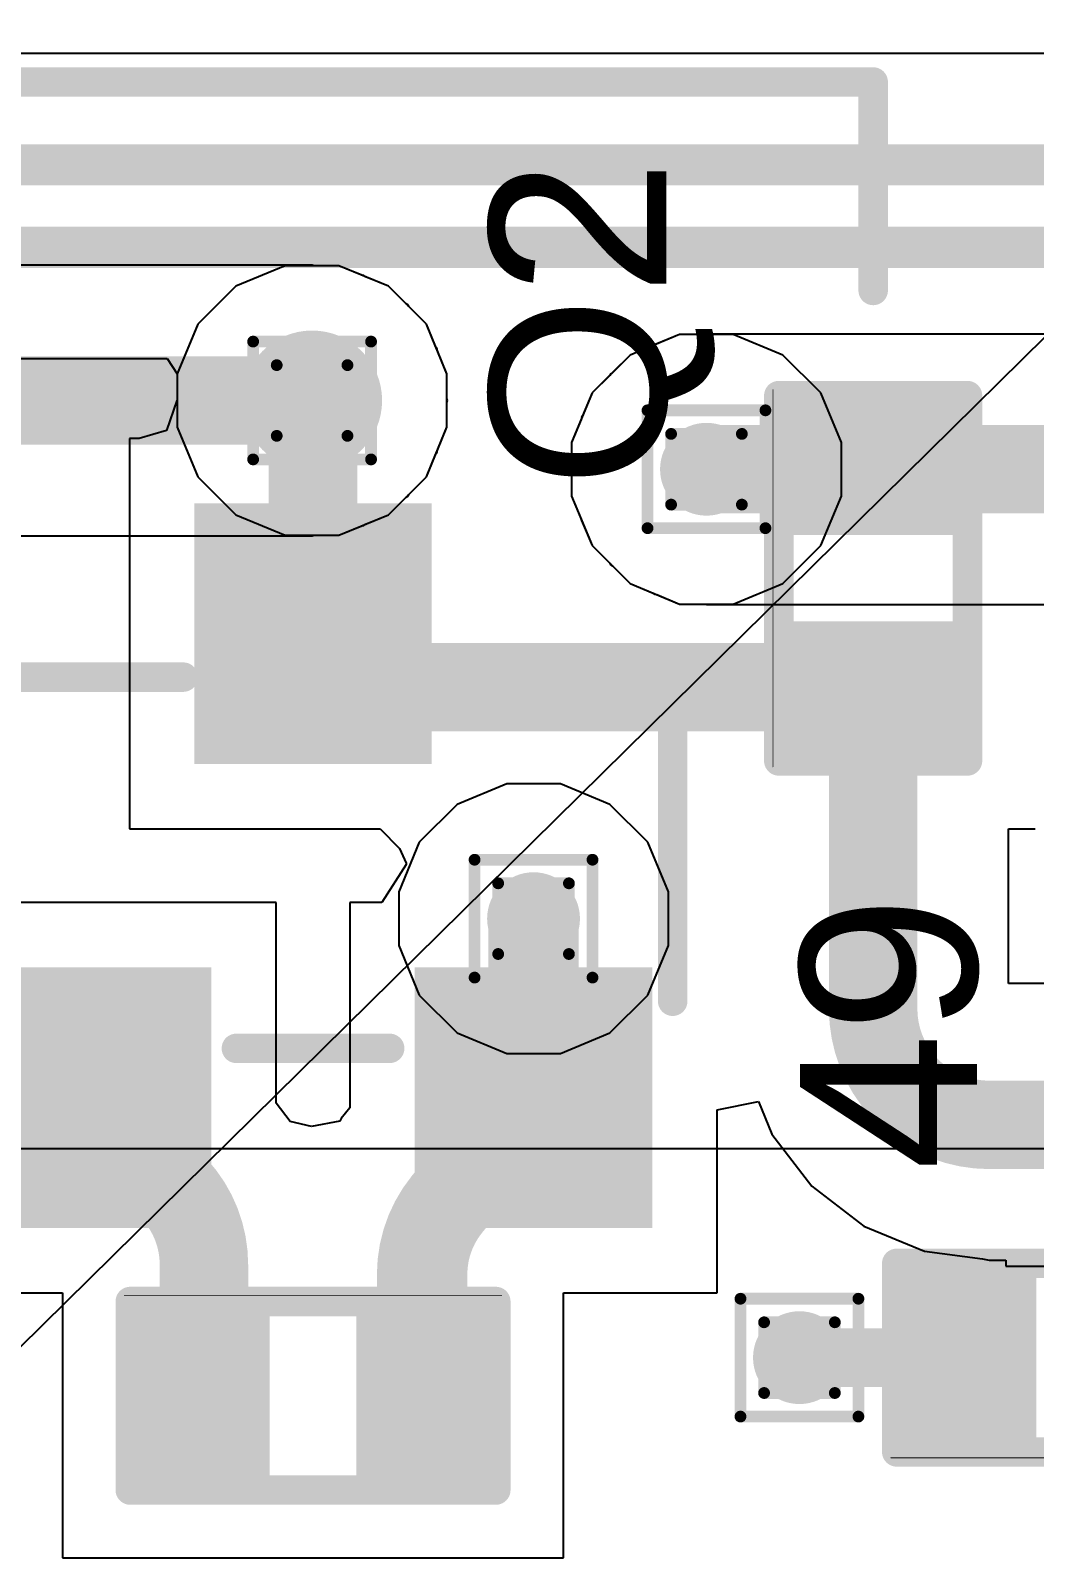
# Model space of a CAD drawing. Header units: inches. Extents: x -12 to 5357, y -8 to 5291.
# Drawn here: x 38.41 to 42.74, y 44.41 to 51 of the extents above; entities that cross this region are included whole.
import ezdxf

# ---------------------------------------------------------------- set-up
doc = ezdxf.new("R2010")
doc.units = ezdxf.units.IN
for name, color, linetype in [('Bottom Layer', 5, 'Continuous'), ('Bottom Solder', 6, 'Continuous'), ('Drill Drawing', 1, 'Continuous'), ('Ground', 16, 'Continuous'), ('Power', 76, 'Continuous'), ('Top Layer', 1, 'Continuous'), ('Top Overlay', 2, 'Continuous'), ('Top Paste', 8, 'Continuous'), ('Top Solder', 216, 'Continuous'), ('Via Holes', 16, 'Continuous')]:
    doc.layers.add(name, color=color, linetype=linetype)
doc.styles.add('Arial', font='', dxfattribs={"height": 0.2})
doc.styles.get('Arial').set_extended_font_data('Arial')

# ---------------------------------------------------------------- blocks, each defined once
blk = doc.blocks.new('14_VSON__4_3__20')
at = {"layer": 'Top Solder'}
blk.add_line((-0.8678, -2.2778), (-5350.8161, -5279.0699), dxfattribs=at)
blk = doc.blocks.new('R___0402_27')
at = {"layer": 'Top Layer'}
for points in [[(-0.6985, -0.3175), (-0.6985, 0.3175), (-0.2413, 0.3175), (-0.2413, -0.3175)], [(0.2413, -0.3175), (0.2413, 0.3175), (0.6985, 0.3175), (0.6985, -0.3175)]]:
    blk.add_hatch(color=1, dxfattribs=at).paths.add_polyline_path(points)
at = {"layer": 'Top Paste'}
for points in [[(-0.6985, -0.3175), (-0.6985, 0.3175), (-0.2413, 0.3175), (-0.2413, -0.3175)], [(0.2413, -0.3175), (0.2413, 0.3175), (0.6985, 0.3175), (0.6985, -0.3175)]]:
    blk.add_hatch(color=8, dxfattribs=at).paths.add_polyline_path(points)
at = {"layer": 'Top Solder'}
for points in [[(-0.7535, -0.3725), (-0.7535, 0.3725), (-0.1863, 0.3725), (-0.1863, -0.3725)], [(0.1863, -0.3725), (0.1863, 0.3725), (0.7535, 0.3725), (0.7535, -0.3725)]]:
    blk.add_hatch(color=216, dxfattribs=at).paths.add_polyline_path(points)
at = {"layer": 'Top Overlay'}
for points in [[(-0.7874, 0.4064, 0.127, 0.127, 0), (-0.7874, -0.4064, 0.127, 0.127, 0)], [(0.7874, 0.4064, 0.127, 0.127, 0), (-0.7874, 0.4064, 0.127, 0.127, 0)], [(0.7874, 0.4064, 0.127, 0.127, 0), (0.7874, -0.4064, 0.127, 0.127, 0)], [(0.7874, -0.4064, 0.127, 0.127, 0), (-0.7874, -0.4064, 0.127, 0.127, 0)], [(0.8128, -0.4318, 0.00323, 0.00323, 0), (-0.8128, -0.4318, 0.00323, 0.00323, 0)]]:
    blk.add_lwpolyline(points, format="xyseb", dxfattribs=at)
for points in [[(-0.8191, 0.4064, 0.0635, 0.0635, 1), (-0.7556, 0.4064, 0.0635, 0.0635, 1)], [(-0.8191, 0.4064, 0.0635, 0.0635, 1), (-0.7556, 0.4064, 0.0635, 0.0635, 1)], [(0.7556, 0.4064, 0.0635, 0.0635, 1), (0.8191, 0.4064, 0.0635, 0.0635, 1)], [(0.7556, 0.4064, 0.0635, 0.0635, 1), (0.8191, 0.4064, 0.0635, 0.0635, 1)], [(-0.8191, -0.4064, 0.0635, 0.0635, 1), (-0.7556, -0.4064, 0.0635, 0.0635, 1)], [(-0.8191, -0.4064, 0.0635, 0.0635, 1), (-0.7556, -0.4064, 0.0635, 0.0635, 1)], [(0.7556, -0.4064, 0.0635, 0.0635, 1), (0.8191, -0.4064, 0.0635, 0.0635, 1)], [(0.7556, -0.4064, 0.0635, 0.0635, 1), (0.8191, -0.4064, 0.0635, 0.0635, 1)], [(-0.8136, -0.4318, 0.00161, 0.00161, 1), (-0.812, -0.4318, 0.00161, 0.00161, 1)], [(0.812, -0.4318, 0.00161, 0.00161, 1), (0.8136, -0.4318, 0.00161, 0.00161, 1)]]:
    blk.add_lwpolyline(points, format="xyseb", close=True, dxfattribs=at)
blk = doc.blocks.new('R___0402_29')
at = {"layer": 'Top Layer'}
for points in [[(-0.6985, -0.3175), (-0.6985, 0.3175), (-0.2413, 0.3175), (-0.2413, -0.3175)], [(0.2413, -0.3175), (0.2413, 0.3175), (0.6985, 0.3175), (0.6985, -0.3175)]]:
    blk.add_hatch(color=1, dxfattribs=at).paths.add_polyline_path(points)
at = {"layer": 'Top Paste'}
for points in [[(-0.6985, -0.3175), (-0.6985, 0.3175), (-0.2413, 0.3175), (-0.2413, -0.3175)], [(0.2413, -0.3175), (0.2413, 0.3175), (0.6985, 0.3175), (0.6985, -0.3175)]]:
    blk.add_hatch(color=8, dxfattribs=at).paths.add_polyline_path(points)
at = {"layer": 'Top Solder'}
for points in [[(-0.7535, -0.3725), (-0.7535, 0.3725), (-0.1863, 0.3725), (-0.1863, -0.3725)], [(0.1863, -0.3725), (0.1863, 0.3725), (0.7535, 0.3725), (0.7535, -0.3725)]]:
    blk.add_hatch(color=216, dxfattribs=at).paths.add_polyline_path(points)
at = {"layer": 'Top Overlay'}
for points in [[(-0.7874, 0.4064, 0.127, 0.127, 0), (-0.7874, -0.4064, 0.127, 0.127, 0)], [(-0.7874, 0.4064, 0.127, 0.127, 0), (0.7874, 0.4064, 0.127, 0.127, 0)], [(0.7874, 0.4064, 0.127, 0.127, 0), (0.7874, -0.4064, 0.127, 0.127, 0)], [(-0.7874, -0.4064, 0.127, 0.127, 0), (0.7874, -0.4064, 0.127, 0.127, 0)], [(-0.8128, -0.4318, 0.00323, 0.00323, 0), (0.8128, -0.4318, 0.00323, 0.00323, 0)]]:
    blk.add_lwpolyline(points, format="xyseb", dxfattribs=at)
for points in [[(-0.8192, 0.4064, 0.0635, 0.0635, 1), (-0.7557, 0.4064, 0.0635, 0.0635, 1)], [(-0.8192, 0.4064, 0.0635, 0.0635, 1), (-0.7557, 0.4064, 0.0635, 0.0635, 1)], [(0.7556, 0.4064, 0.0635, 0.0635, 1), (0.8191, 0.4064, 0.0635, 0.0635, 1)], [(0.7556, 0.4064, 0.0635, 0.0635, 1), (0.8191, 0.4064, 0.0635, 0.0635, 1)], [(-0.8192, -0.4064, 0.0635, 0.0635, 1), (-0.7557, -0.4064, 0.0635, 0.0635, 1)], [(-0.8192, -0.4064, 0.0635, 0.0635, 1), (-0.7557, -0.4064, 0.0635, 0.0635, 1)], [(0.7557, -0.4064, 0.0635, 0.0635, 1), (0.8192, -0.4064, 0.0635, 0.0635, 1)], [(0.7557, -0.4064, 0.0635, 0.0635, 1), (0.8192, -0.4064, 0.0635, 0.0635, 1)], [(-0.8136, -0.4318, 0.00161, 0.00161, 1), (-0.812, -0.4318, 0.00161, 0.00161, 1)], [(0.812, -0.4318, 0.00161, 0.00161, 1), (0.8136, -0.4318, 0.00161, 0.00161, 1)]]:
    blk.add_lwpolyline(points, format="xyseb", close=True, dxfattribs=at)
blk = doc.blocks.new('R___0402_30')
at = {"layer": 'Top Layer'}
for points in [[(-0.6985, -0.3175), (-0.6985, 0.3175), (-0.2413, 0.3175), (-0.2413, -0.3175)], [(0.2413, -0.3175), (0.2413, 0.3175), (0.6985, 0.3175), (0.6985, -0.3175)]]:
    blk.add_hatch(color=1, dxfattribs=at).paths.add_polyline_path(points)
at = {"layer": 'Top Paste'}
for points in [[(-0.6985, -0.3175), (-0.6985, 0.3175), (-0.2413, 0.3175), (-0.2413, -0.3175)], [(0.2413, -0.3175), (0.2413, 0.3175), (0.6985, 0.3175), (0.6985, -0.3175)]]:
    blk.add_hatch(color=8, dxfattribs=at).paths.add_polyline_path(points)
at = {"layer": 'Top Solder'}
for points in [[(-0.7535, -0.3725), (-0.7535, 0.3725), (-0.1863, 0.3725), (-0.1863, -0.3725)], [(0.1863, -0.3725), (0.1863, 0.3725), (0.7535, 0.3725), (0.7535, -0.3725)]]:
    blk.add_hatch(color=216, dxfattribs=at).paths.add_polyline_path(points)
at = {"layer": 'Top Overlay'}
for points in [[(-0.7874, -0.4064, 0.127, 0.127, 0), (-0.7874, 0.4064, 0.127, 0.127, 0)], [(-0.7874, 0.4064, 0.127, 0.127, 0), (0.7874, 0.4064, 0.127, 0.127, 0)], [(0.7874, -0.4064, 0.127, 0.127, 0), (0.7874, 0.4064, 0.127, 0.127, 0)], [(0.7874, -0.4064, 0.127, 0.127, 0), (-0.7874, -0.4064, 0.127, 0.127, 0)], [(0.8128, -0.4318, 0.00323, 0.00323, 0), (-0.8128, -0.4318, 0.00323, 0.00323, 0)]]:
    blk.add_lwpolyline(points, format="xyseb", dxfattribs=at)
for points in [[(-0.8191, 0.4064, 0.0635, 0.0635, 1), (-0.7556, 0.4064, 0.0635, 0.0635, 1)], [(-0.8191, 0.4064, 0.0635, 0.0635, 1), (-0.7556, 0.4064, 0.0635, 0.0635, 1)], [(0.7557, 0.4064, 0.0635, 0.0635, 1), (0.8192, 0.4064, 0.0635, 0.0635, 1)], [(0.7557, 0.4064, 0.0635, 0.0635, 1), (0.8192, 0.4064, 0.0635, 0.0635, 1)], [(-0.8191, -0.4064, 0.0635, 0.0635, 1), (-0.7556, -0.4064, 0.0635, 0.0635, 1)], [(-0.8191, -0.4064, 0.0635, 0.0635, 1), (-0.7556, -0.4064, 0.0635, 0.0635, 1)], [(0.7557, -0.4064, 0.0635, 0.0635, 1), (0.8192, -0.4064, 0.0635, 0.0635, 1)], [(0.7557, -0.4064, 0.0635, 0.0635, 1), (0.8192, -0.4064, 0.0635, 0.0635, 1)], [(-0.8136, -0.4318, 0.00161, 0.00161, 1), (-0.812, -0.4318, 0.00161, 0.00161, 1)], [(0.812, -0.4318, 0.00161, 0.00161, 1), (0.8136, -0.4318, 0.00161, 0.00161, 1)]]:
    blk.add_lwpolyline(points, format="xyseb", close=True, dxfattribs=at)
blk = doc.blocks.new('SOT_23_59')
at = {"layer": 'Top Layer'}
for points in [[(-0.41, 1.46), (0.41, 1.46), (0.41, 0.54), (-0.41, 0.54)], [(-1.36, -0.54), (-0.54, -0.54), (-0.54, -1.46), (-1.36, -1.46)], [(0.54, -0.54), (1.36, -0.54), (1.36, -1.46), (0.54, -1.46)]]:
    blk.add_hatch(color=1, dxfattribs=at).paths.add_polyline_path(points)
at = {"layer": 'Top Paste'}
for points in [[(-0.41, 1.46), (0.41, 1.46), (0.41, 0.54), (-0.41, 0.54)], [(-1.36, -0.54), (-0.54, -0.54), (-0.54, -1.46), (-1.36, -1.46)], [(0.54, -0.54), (1.36, -0.54), (1.36, -1.46), (0.54, -1.46)]]:
    blk.add_hatch(color=8, dxfattribs=at).paths.add_polyline_path(points)
at = {"layer": 'Top Solder'}
for points in [[(-0.5116, 1.5616), (0.5116, 1.5616), (0.5116, 0.4384), (-0.5116, 0.4384)], [(-1.4616, -0.4384), (-0.4384, -0.4384), (-0.4384, -1.5616), (-1.4616, -1.5616)], [(0.4384, -0.4384), (1.4616, -0.4384), (1.4616, -1.5616), (0.4384, -1.5616)]]:
    blk.add_hatch(color=216, dxfattribs=at).paths.add_polyline_path(points)
at = {"layer": 'Top Overlay'}
for points in [[(-1.5494, 0.8128, 0.127, 0.127, 0), (-0.5588, 0.8128, 0.127, 0.127, 0)], [(-1.5494, 0.8128, 0.127, 0.127, 0), (-1.5494, -0.5842, 0.127, 0.127, 0)], [(0.5588, 0.8128, 0.127, 0.127, 0), (1.5494, 0.8128, 0.127, 0.127, 0)], [(1.5494, -0.5842, 0.127, 0.127, 0), (1.5494, 0.8128, 0.127, 0.127, 0)], [(-0.3302, -0.7874, 0.127, 0.127, 0), (0.3302, -0.7874, 0.127, 0.127, 0)], [(-1.6764, -1.2954, 0.127, 0.127, 0), (-1.6764, -1.0414, 0.127, 0.127, 0)], [(-1.6764, -1.0414, 0.127, 0.127, 0), (-1.5494, -1.1684, 0.127, 0.127, 0)], [(-1.6764, -1.2954, 0.127, 0.127, 0), (-1.5494, -1.1684, 0.127, 0.127, 0)]]:
    blk.add_lwpolyline(points, format="xyseb", dxfattribs=at)
for points in [[(-1.5812, 0.8128, 0.0635, 0.0635, 1), (-1.5177, 0.8128, 0.0635, 0.0635, 1)], [(-1.5812, 0.8128, 0.0635, 0.0635, 1), (-1.5177, 0.8128, 0.0635, 0.0635, 1)], [(-0.5905, 0.8128, 0.0635, 0.0635, 1), (-0.5271, 0.8128, 0.0635, 0.0635, 1)], [(0.5271, 0.8128, 0.0635, 0.0635, 1), (0.5905, 0.8128, 0.0635, 0.0635, 1)], [(1.5177, 0.8128, 0.0635, 0.0635, 1), (1.5812, 0.8128, 0.0635, 0.0635, 1)], [(1.5177, 0.8128, 0.0635, 0.0635, 1), (1.5812, 0.8128, 0.0635, 0.0635, 1)], [(-1.5812, -0.5842, 0.0635, 0.0635, 1), (-1.5176, -0.5842, 0.0635, 0.0635, 1)], [(1.5176, -0.5842, 0.0635, 0.0635, 1), (1.5812, -0.5842, 0.0635, 0.0635, 1)], [(-0.3619, -0.7874, 0.0635, 0.0635, 1), (-0.2984, -0.7874, 0.0635, 0.0635, 1)], [(0.2984, -0.7874, 0.0635, 0.0635, 1), (0.3619, -0.7874, 0.0635, 0.0635, 1)], [(-1.7082, -1.0414, 0.0635, 0.0635, 1), (-1.6446, -1.0414, 0.0635, 0.0635, 1)], [(-1.7082, -1.0414, 0.0635, 0.0635, 1), (-1.6446, -1.0414, 0.0635, 0.0635, 1)], [(-1.5812, -1.1684, 0.0635, 0.0635, 1), (-1.5176, -1.1684, 0.0635, 0.0635, 1)], [(-1.5812, -1.1684, 0.0635, 0.0635, 1), (-1.5176, -1.1684, 0.0635, 0.0635, 1)], [(-1.7082, -1.2954, 0.0635, 0.0635, 1), (-1.6446, -1.2954, 0.0635, 0.0635, 1)], [(-1.7082, -1.2954, 0.0635, 0.0635, 1), (-1.6446, -1.2954, 0.0635, 0.0635, 1)]]:
    blk.add_lwpolyline(points, format="xyseb", close=True, dxfattribs=at)

msp = doc.modelspace()

# ---------------------------------------------------------------- hatches: boundary and pattern name
at = {"layer": 'Bottom Layer'}
h = msp.add_hatch(color=5, dxfattribs=at)
edge = h.paths.add_edge_path()
edge.add_arc((39.624, 49.403), 0.2, 0, 360)
h = msp.add_hatch(color=5, dxfattribs=at)
edge = h.paths.add_edge_path()
edge.add_arc((41.323, 49.1066), 0.2, 0, 360)
h = msp.add_hatch(color=5, dxfattribs=at)
edge = h.paths.add_edge_path()
edge.add_arc((40.578, 47.1694), 0.2, 0, 360)
h = msp.add_hatch(color=5, dxfattribs=at)
edge = h.paths.add_edge_path()
edge.add_arc((41.7235, 45.2771), 0.2, 0, 360)
at = {"layer": 'Bottom Solder'}
h = msp.add_hatch(color=6, dxfattribs=at)
edge = h.paths.add_edge_path()
edge.add_arc((39.624, 49.403), 0.3016, 0, 360)
at = {"layer": 'Ground'}
h = msp.add_hatch(color=16, dxfattribs=at)
edge = h.paths.add_edge_path()
edge.add_arc((39.624, 49.403), 0.2, 0, 360)
h = msp.add_hatch(color=16, dxfattribs=at)
edge = h.paths.add_edge_path()
edge.add_arc((41.323, 49.1066), 0.2, 0, 360)
h = msp.add_hatch(color=16, dxfattribs=at)
edge = h.paths.add_edge_path()
edge.add_arc((40.578, 47.1694), 0.2, 0, 360)
h = msp.add_hatch(color=16, dxfattribs=at)
edge = h.paths.add_edge_path()
edge.add_arc((41.7235, 45.2771), 0.2, 0, 360)
at = {"layer": 'Power'}
h = msp.add_hatch(color=76, dxfattribs=at)
edge = h.paths.add_edge_path()
edge.add_arc((39.624, 49.403), 0.2, 0, 360)
h = msp.add_hatch(color=76, dxfattribs=at)
edge = h.paths.add_edge_path()
edge.add_arc((41.323, 49.1066), 0.2, 0, 360)
h = msp.add_hatch(color=76, dxfattribs=at)
edge = h.paths.add_edge_path()
edge.add_arc((40.578, 47.1694), 0.2, 0, 360)
h = msp.add_hatch(color=76, dxfattribs=at)
edge = h.paths.add_edge_path()
edge.add_arc((41.7235, 45.2771), 0.2, 0, 360)
at = {"layer": 'Top Layer'}
h = msp.add_hatch(color=1, dxfattribs=at)
edge = h.paths.add_edge_path()
edge.add_arc((39.624, 49.403), 0.2, 0, 360)
h = msp.add_hatch(color=1, dxfattribs=at)
edge = h.paths.add_edge_path()
edge.add_arc((41.323, 49.1066), 0.2, 0, 360)
h = msp.add_hatch(color=1, dxfattribs=at)
edge = h.paths.add_edge_path()
edge.add_arc((40.578, 47.1694), 0.2, 0, 360)
h = msp.add_hatch(color=1, dxfattribs=at)
edge = h.paths.add_edge_path()
edge.add_arc((41.7235, 45.2771), 0.2, 0, 360)
at = {"layer": 'Top Solder'}
h = msp.add_hatch(color=216, dxfattribs=at)
edge = h.paths.add_edge_path()
edge.add_arc((39.624, 49.403), 0.3016, 0, 360)
at = {"layer": 'Via Holes'}
h = msp.add_hatch(color=7, dxfattribs=at)
edge = h.paths.add_edge_path()
edge.add_arc((39.624, 49.403), 0.1, 0, 360)
h = msp.add_hatch(color=7, dxfattribs=at)
edge = h.paths.add_edge_path()
edge.add_arc((41.323, 49.1066), 0.1, 0, 360)
h = msp.add_hatch(color=7, dxfattribs=at)
edge = h.paths.add_edge_path()
edge.add_arc((40.578, 47.1694), 0.1, 0, 360)
h = msp.add_hatch(color=7, dxfattribs=at)
edge = h.paths.add_edge_path()
edge.add_arc((41.7235, 45.2771), 0.1, 0, 360)

# ---------------------------------------------------------------- linework, layer by layer
at = {"layer": 'Bottom Layer'}
for p, q in [((39.624, 49.9857), (33.401, 49.9857)), ((39.6325, 49.984), (39.624, 49.9857)), ((39.7396, 49.984), (39.6325, 49.984)), ((39.8385, 49.943), (39.7396, 49.984)), ((39.847, 49.9413), (39.8385, 49.943)), ((39.8542, 49.9365), (39.847, 49.9413)), ((39.9531, 49.8955), (39.8542, 49.9365)), ((40.0288, 49.8199), (39.9531, 49.8955)), ((40.036, 49.815), (40.0288, 49.8199)), ((40.0409, 49.8078), (40.036, 49.815)), ((40.1165, 49.7321), (40.0409, 49.8078)), ((40.1575, 49.6332), (40.1165, 49.7321)), ((40.1623, 49.626), (40.1575, 49.6332)), ((40.164, 49.6175), (40.1623, 49.626)), ((41.0927, 49.6401), (40.9938, 49.5991)), ((41.1, 49.6449), (41.0927, 49.6401)), ((41.1085, 49.6466), (41.1, 49.6449)), ((41.2074, 49.6876), (41.1085, 49.6466)), ((41.3144, 49.6876), (41.2074, 49.6876)), ((41.323, 49.6893), (41.3144, 49.6876)), ((43.6078, 49.6893), (41.323, 49.6893)), ((40.205, 49.5186), (40.164, 49.6175)), ((40.9938, 49.5991), (40.9182, 49.5234)), ((40.205, 49.4115), (40.205, 49.5186)), ((40.9061, 49.5114), (40.8304, 49.4357)), ((40.9109, 49.5186), (40.9061, 49.5114)), ((40.9182, 49.5234), (40.9109, 49.5186)), ((40.8304, 49.4357), (40.7894, 49.3368)), ((40.2067, 49.403), (40.205, 49.4115)), ((40.205, 49.3945), (40.2067, 49.403)), ((40.205, 49.2874), (40.205, 49.3945)), ((40.7829, 49.321), (40.742, 49.2221)), ((40.7846, 49.3296), (40.7829, 49.321)), ((40.7894, 49.3368), (40.7846, 49.3296)), ((40.164, 49.1885), (40.205, 49.2874)), ((40.1165, 49.0739), (40.1575, 49.1728)), ((40.1575, 49.1728), (40.1623, 49.18)), ((40.1623, 49.18), (40.164, 49.1885)), ((40.742, 49.2221), (40.742, 49.1151)), ((40.742, 49.1151), (40.7403, 49.1066)), ((40.7403, 49.1066), (40.742, 49.098)), ((40.742, 49.098), (40.742, 48.991)), ((40.0409, 48.9982), (40.1165, 49.0739)), ((39.9531, 48.9105), (40.0288, 48.9861)), ((40.0288, 48.9861), (40.036, 48.991)), ((40.036, 48.991), (40.0409, 48.9982)), ((40.742, 48.991), (40.7829, 48.8921)), ((39.8542, 48.8695), (39.9531, 48.9105)), ((39.7396, 48.822), (39.8385, 48.863)), ((39.8385, 48.863), (39.847, 48.8647)), ((39.847, 48.8647), (39.8542, 48.8695)), ((40.7829, 48.8921), (40.7846, 48.8836)), ((40.7846, 48.8836), (40.7894, 48.8763)), ((40.7894, 48.8763), (40.8304, 48.7775)), ((33.401, 48.8203), (39.624, 48.8203)), ((39.624, 48.8203), (39.6325, 48.822)), ((39.6325, 48.822), (39.7396, 48.822)), ((40.8304, 48.7775), (40.9061, 48.7018)), ((40.9061, 48.7018), (40.9109, 48.6945)), ((40.9109, 48.6945), (40.9182, 48.6897)), ((40.9182, 48.6897), (40.9938, 48.614)), ((40.9938, 48.614), (41.0927, 48.5731)), ((41.0927, 48.5731), (41.1, 48.5682)), ((41.1, 48.5682), (41.1085, 48.5665)), ((41.1085, 48.5665), (41.2074, 48.5256)), ((41.2074, 48.5256), (41.3144, 48.5256)), ((41.3144, 48.5256), (41.323, 48.5239)), ((41.323, 48.5239), (43.6078, 48.5239)), ((40.4625, 47.7504), (40.2489, 47.6619)), ((40.6936, 47.7504), (40.4625, 47.7504)), ((40.9071, 47.6619), (40.6936, 47.7504)), ((40.2489, 47.6619), (40.0855, 47.4985)), ((41.0706, 47.4985), (40.9071, 47.6619)), ((40.0855, 47.4985), (39.997, 47.2849)), ((41.159, 47.2849), (41.0706, 47.4985)), ((39.997, 47.2849), (39.997, 47.0538)), ((41.159, 47.0538), (41.159, 47.2849)), ((39.997, 47.0538), (40.0855, 46.8403)), ((41.0706, 46.8403), (41.159, 47.0538)), ((40.0855, 46.8403), (40.2489, 46.6768)), ((40.9071, 46.6768), (41.0706, 46.8403)), ((40.2489, 46.6768), (40.4625, 46.5884)), ((40.6936, 46.5884), (40.9071, 46.6768)), ((40.4625, 46.5884), (40.6936, 46.5884))]:
    msp.add_line(p, q, dxfattribs=at)
for points in [[(33.401, 49.403, 0.381, 0.381, 0), (39.624, 49.403, 0.381, 0.381, 0)], [(41.323, 49.1066, 0.381, 0.381, 0), (43.6078, 49.1066, 0.381, 0.381, 0)]]:
    msp.add_lwpolyline(points, format="xyseb", dxfattribs=at)
for points in [[(39.5288, 49.403, 0.1905, 0.1905, 1), (39.7193, 49.403, 0.1905, 0.1905, 1)], [(41.2277, 49.1066, 0.1905, 0.1905, 1), (41.4182, 49.1066, 0.1905, 0.1905, 1)]]:
    msp.add_lwpolyline(points, format="xyseb", close=True, dxfattribs=at)
at = {"layer": 'Drill Drawing'}
for points in [[(39.37, 49.657, 0.0508, 0.0508, 0), (39.878, 49.657, 0.0508, 0.0508, 0)], [(39.37, 49.149, 0.0508, 0.0508, 0), (39.37, 49.657, 0.0508, 0.0508, 0)], [(39.878, 49.149, 0.0508, 0.0508, 0), (39.878, 49.657, 0.0508, 0.0508, 0)], [(39.4716, 49.5554, 0.0508, 0.0508, 0), (39.7764, 49.5554, 0.0508, 0.0508, 0)], [(39.4716, 49.2506, 0.0508, 0.0508, 0), (39.4716, 49.5554, 0.0508, 0.0508, 0)], [(39.7764, 49.2506, 0.0508, 0.0508, 0), (39.7764, 49.5554, 0.0508, 0.0508, 0)], [(41.069, 49.3606, 0.0508, 0.0508, 0), (41.577, 49.3606, 0.0508, 0.0508, 0)], [(41.069, 48.8526, 0.0508, 0.0508, 0), (41.069, 49.3606, 0.0508, 0.0508, 0)], [(41.577, 48.8526, 0.0508, 0.0508, 0), (41.577, 49.3606, 0.0508, 0.0508, 0)], [(39.4716, 49.2506, 0.0508, 0.0508, 0), (39.7764, 49.2506, 0.0508, 0.0508, 0)], [(41.1706, 49.259, 0.0508, 0.0508, 0), (41.4754, 49.259, 0.0508, 0.0508, 0)], [(41.1706, 48.9542, 0.0508, 0.0508, 0), (41.1706, 49.259, 0.0508, 0.0508, 0)], [(41.4754, 48.9542, 0.0508, 0.0508, 0), (41.4754, 49.259, 0.0508, 0.0508, 0)], [(39.37, 49.149, 0.0508, 0.0508, 0), (39.878, 49.149, 0.0508, 0.0508, 0)], [(41.1706, 48.9542, 0.0508, 0.0508, 0), (41.4754, 48.9542, 0.0508, 0.0508, 0)], [(41.069, 48.8526, 0.0508, 0.0508, 0), (41.577, 48.8526, 0.0508, 0.0508, 0)], [(40.324, 47.4234, 0.0508, 0.0508, 0), (40.832, 47.4234, 0.0508, 0.0508, 0)], [(40.324, 46.9154, 0.0508, 0.0508, 0), (40.324, 47.4234, 0.0508, 0.0508, 0)], [(40.832, 46.9154, 0.0508, 0.0508, 0), (40.832, 47.4234, 0.0508, 0.0508, 0)], [(40.4256, 47.3218, 0.0508, 0.0508, 0), (40.7304, 47.3218, 0.0508, 0.0508, 0)], [(40.4256, 47.017, 0.0508, 0.0508, 0), (40.4256, 47.3218, 0.0508, 0.0508, 0)], [(40.7304, 47.017, 0.0508, 0.0508, 0), (40.7304, 47.3218, 0.0508, 0.0508, 0)], [(40.4256, 47.017, 0.0508, 0.0508, 0), (40.7304, 47.017, 0.0508, 0.0508, 0)], [(40.324, 46.9154, 0.0508, 0.0508, 0), (40.832, 46.9154, 0.0508, 0.0508, 0)], [(41.4695, 45.5311, 0.0508, 0.0508, 0), (41.9775, 45.5311, 0.0508, 0.0508, 0)], [(41.4695, 45.0231, 0.0508, 0.0508, 0), (41.4695, 45.5311, 0.0508, 0.0508, 0)], [(41.9775, 45.0231, 0.0508, 0.0508, 0), (41.9775, 45.5311, 0.0508, 0.0508, 0)], [(41.5711, 45.4295, 0.0508, 0.0508, 0), (41.8759, 45.4295, 0.0508, 0.0508, 0)], [(41.5711, 45.1247, 0.0508, 0.0508, 0), (41.5711, 45.4295, 0.0508, 0.0508, 0)], [(41.8759, 45.1247, 0.0508, 0.0508, 0), (41.8759, 45.4295, 0.0508, 0.0508, 0)], [(41.5711, 45.1247, 0.0508, 0.0508, 0), (41.8759, 45.1247, 0.0508, 0.0508, 0)], [(41.4695, 45.0231, 0.0508, 0.0508, 0), (41.9775, 45.0231, 0.0508, 0.0508, 0)]]:
    msp.add_lwpolyline(points, format="xyseb", dxfattribs=at)
for points in [[(39.3573, 49.657, 0.0254, 0.0254, 1), (39.3827, 49.657, 0.0254, 0.0254, 1)], [(39.3573, 49.657, 0.0254, 0.0254, 1), (39.3827, 49.657, 0.0254, 0.0254, 1)], [(39.8653, 49.657, 0.0254, 0.0254, 1), (39.8907, 49.657, 0.0254, 0.0254, 1)], [(39.8653, 49.657, 0.0254, 0.0254, 1), (39.8907, 49.657, 0.0254, 0.0254, 1)], [(39.4589, 49.5554, 0.0254, 0.0254, 1), (39.4843, 49.5554, 0.0254, 0.0254, 1)], [(39.4589, 49.5554, 0.0254, 0.0254, 1), (39.4843, 49.5554, 0.0254, 0.0254, 1)], [(39.7637, 49.5554, 0.0254, 0.0254, 1), (39.7891, 49.5554, 0.0254, 0.0254, 1)], [(39.7637, 49.5554, 0.0254, 0.0254, 1), (39.7891, 49.5554, 0.0254, 0.0254, 1)], [(41.0563, 49.3606, 0.0254, 0.0254, 1), (41.0817, 49.3606, 0.0254, 0.0254, 1)], [(41.0563, 49.3606, 0.0254, 0.0254, 1), (41.0817, 49.3606, 0.0254, 0.0254, 1)], [(41.5643, 49.3606, 0.0254, 0.0254, 1), (41.5897, 49.3606, 0.0254, 0.0254, 1)], [(41.5643, 49.3606, 0.0254, 0.0254, 1), (41.5897, 49.3606, 0.0254, 0.0254, 1)], [(39.4589, 49.2506, 0.0254, 0.0254, 1), (39.4843, 49.2506, 0.0254, 0.0254, 1)], [(39.4589, 49.2506, 0.0254, 0.0254, 1), (39.4843, 49.2506, 0.0254, 0.0254, 1)], [(39.7637, 49.2506, 0.0254, 0.0254, 1), (39.7891, 49.2506, 0.0254, 0.0254, 1)], [(39.7637, 49.2506, 0.0254, 0.0254, 1), (39.7891, 49.2506, 0.0254, 0.0254, 1)], [(41.1579, 49.259, 0.0254, 0.0254, 1), (41.1833, 49.259, 0.0254, 0.0254, 1)], [(41.1579, 49.259, 0.0254, 0.0254, 1), (41.1833, 49.259, 0.0254, 0.0254, 1)], [(41.4627, 49.259, 0.0254, 0.0254, 1), (41.4881, 49.259, 0.0254, 0.0254, 1)], [(41.4627, 49.259, 0.0254, 0.0254, 1), (41.4881, 49.259, 0.0254, 0.0254, 1)], [(39.3573, 49.149, 0.0254, 0.0254, 1), (39.3827, 49.149, 0.0254, 0.0254, 1)], [(39.3573, 49.149, 0.0254, 0.0254, 1), (39.3827, 49.149, 0.0254, 0.0254, 1)], [(39.8653, 49.149, 0.0254, 0.0254, 1), (39.8907, 49.149, 0.0254, 0.0254, 1)], [(39.8653, 49.149, 0.0254, 0.0254, 1), (39.8907, 49.149, 0.0254, 0.0254, 1)], [(41.1579, 48.9542, 0.0254, 0.0254, 1), (41.1833, 48.9542, 0.0254, 0.0254, 1)], [(41.1579, 48.9542, 0.0254, 0.0254, 1), (41.1833, 48.9542, 0.0254, 0.0254, 1)], [(41.4627, 48.9542, 0.0254, 0.0254, 1), (41.4881, 48.9542, 0.0254, 0.0254, 1)], [(41.4627, 48.9542, 0.0254, 0.0254, 1), (41.4881, 48.9542, 0.0254, 0.0254, 1)], [(41.0563, 48.8526, 0.0254, 0.0254, 1), (41.0817, 48.8526, 0.0254, 0.0254, 1)], [(41.0563, 48.8526, 0.0254, 0.0254, 1), (41.0817, 48.8526, 0.0254, 0.0254, 1)], [(41.5643, 48.8526, 0.0254, 0.0254, 1), (41.5897, 48.8526, 0.0254, 0.0254, 1)], [(41.5643, 48.8526, 0.0254, 0.0254, 1), (41.5897, 48.8526, 0.0254, 0.0254, 1)], [(40.3113, 47.4234, 0.0254, 0.0254, 1), (40.3367, 47.4234, 0.0254, 0.0254, 1)], [(40.3113, 47.4234, 0.0254, 0.0254, 1), (40.3367, 47.4234, 0.0254, 0.0254, 1)], [(40.8193, 47.4234, 0.0254, 0.0254, 1), (40.8447, 47.4234, 0.0254, 0.0254, 1)], [(40.8193, 47.4234, 0.0254, 0.0254, 1), (40.8447, 47.4234, 0.0254, 0.0254, 1)], [(40.4129, 47.3218, 0.0254, 0.0254, 1), (40.4383, 47.3218, 0.0254, 0.0254, 1)], [(40.4129, 47.3218, 0.0254, 0.0254, 1), (40.4383, 47.3218, 0.0254, 0.0254, 1)], [(40.7177, 47.3218, 0.0254, 0.0254, 1), (40.7431, 47.3218, 0.0254, 0.0254, 1)], [(40.7177, 47.3218, 0.0254, 0.0254, 1), (40.7431, 47.3218, 0.0254, 0.0254, 1)], [(40.4129, 47.017, 0.0254, 0.0254, 1), (40.4383, 47.017, 0.0254, 0.0254, 1)], [(40.4129, 47.017, 0.0254, 0.0254, 1), (40.4383, 47.017, 0.0254, 0.0254, 1)], [(40.7177, 47.017, 0.0254, 0.0254, 1), (40.7431, 47.017, 0.0254, 0.0254, 1)], [(40.7177, 47.017, 0.0254, 0.0254, 1), (40.7431, 47.017, 0.0254, 0.0254, 1)], [(40.3113, 46.9154, 0.0254, 0.0254, 1), (40.3367, 46.9154, 0.0254, 0.0254, 1)], [(40.3113, 46.9154, 0.0254, 0.0254, 1), (40.3367, 46.9154, 0.0254, 0.0254, 1)], [(40.8193, 46.9154, 0.0254, 0.0254, 1), (40.8447, 46.9154, 0.0254, 0.0254, 1)], [(40.8193, 46.9154, 0.0254, 0.0254, 1), (40.8447, 46.9154, 0.0254, 0.0254, 1)], [(41.4568, 45.5311, 0.0254, 0.0254, 1), (41.4822, 45.5311, 0.0254, 0.0254, 1)], [(41.4568, 45.5311, 0.0254, 0.0254, 1), (41.4822, 45.5311, 0.0254, 0.0254, 1)], [(41.9648, 45.5311, 0.0254, 0.0254, 1), (41.9902, 45.5311, 0.0254, 0.0254, 1)], [(41.9648, 45.5311, 0.0254, 0.0254, 1), (41.9902, 45.5311, 0.0254, 0.0254, 1)], [(41.5584, 45.4295, 0.0254, 0.0254, 1), (41.5838, 45.4295, 0.0254, 0.0254, 1)], [(41.5584, 45.4295, 0.0254, 0.0254, 1), (41.5838, 45.4295, 0.0254, 0.0254, 1)], [(41.8632, 45.4295, 0.0254, 0.0254, 1), (41.8886, 45.4295, 0.0254, 0.0254, 1)], [(41.8632, 45.4295, 0.0254, 0.0254, 1), (41.8886, 45.4295, 0.0254, 0.0254, 1)], [(41.5584, 45.1247, 0.0254, 0.0254, 1), (41.5838, 45.1247, 0.0254, 0.0254, 1)], [(41.5584, 45.1247, 0.0254, 0.0254, 1), (41.5838, 45.1247, 0.0254, 0.0254, 1)], [(41.8632, 45.1247, 0.0254, 0.0254, 1), (41.8886, 45.1247, 0.0254, 0.0254, 1)], [(41.8632, 45.1247, 0.0254, 0.0254, 1), (41.8886, 45.1247, 0.0254, 0.0254, 1)], [(41.4568, 45.0231, 0.0254, 0.0254, 1), (41.4822, 45.0231, 0.0254, 0.0254, 1)], [(41.4568, 45.0231, 0.0254, 0.0254, 1), (41.4822, 45.0231, 0.0254, 0.0254, 1)], [(41.9648, 45.0231, 0.0254, 0.0254, 1), (41.9902, 45.0231, 0.0254, 0.0254, 1)], [(41.9648, 45.0231, 0.0254, 0.0254, 1), (41.9902, 45.0231, 0.0254, 0.0254, 1)]]:
    msp.add_lwpolyline(points, format="xyseb", close=True, dxfattribs=at)
at = {"layer": 'Ground'}
for p, q in [((39.5084, 49.984), (39.2949, 49.8955)), ((39.7396, 49.984), (39.5084, 49.984)), ((39.9531, 49.8955), (39.7396, 49.984)), ((39.2949, 49.8955), (39.1315, 49.7321)), ((40.1165, 49.7321), (39.9531, 49.8955)), ((39.1315, 49.7321), (39.043, 49.5186)), ((40.205, 49.5186), (40.1165, 49.7321)), ((41.2074, 49.6876), (40.9938, 49.5991)), ((41.4385, 49.6876), (41.2074, 49.6876)), ((41.6521, 49.5991), (41.4385, 49.6876)), ((40.9938, 49.5991), (40.8304, 49.4357)), ((41.8155, 49.4357), (41.6521, 49.5991)), ((39.043, 49.5186), (39.043, 49.2874)), ((40.205, 49.2874), (40.205, 49.5186)), ((40.8304, 49.4357), (40.742, 49.2221)), ((41.904, 49.2221), (41.8155, 49.4357)), ((39.043, 49.2874), (39.1315, 49.0739)), ((40.1165, 49.0739), (40.205, 49.2874)), ((40.742, 49.2221), (40.742, 48.991)), ((41.904, 48.991), (41.904, 49.2221)), ((39.1315, 49.0739), (39.2949, 48.9105)), ((39.9531, 48.9105), (40.1165, 49.0739)), ((40.742, 48.991), (40.8304, 48.7775)), ((41.8155, 48.7775), (41.904, 48.991)), ((39.2949, 48.9105), (39.5084, 48.822)), ((39.7396, 48.822), (39.9531, 48.9105)), ((39.5084, 48.822), (39.7396, 48.822)), ((40.8304, 48.7775), (40.9938, 48.614)), ((41.6521, 48.614), (41.8155, 48.7775)), ((40.9938, 48.614), (41.2074, 48.5256)), ((41.4385, 48.5256), (41.6521, 48.614)), ((41.2074, 48.5256), (41.4385, 48.5256)), ((40.4625, 47.7504), (40.2489, 47.6619)), ((40.6936, 47.7504), (40.4625, 47.7504)), ((40.9071, 47.6619), (40.6936, 47.7504)), ((40.2489, 47.6619), (40.0855, 47.4985)), ((41.0706, 47.4985), (40.9071, 47.6619)), ((40.0855, 47.4985), (39.997, 47.2849)), ((41.159, 47.2849), (41.0706, 47.4985)), ((39.997, 47.2849), (39.997, 47.0538)), ((41.159, 47.0538), (41.159, 47.2849)), ((39.997, 47.0538), (40.0855, 46.8403)), ((41.0706, 46.8403), (41.159, 47.0538)), ((40.0855, 46.8403), (40.2489, 46.6768)), ((40.9071, 46.6768), (41.0706, 46.8403)), ((40.2489, 46.6768), (40.4625, 46.5884)), ((40.6936, 46.5884), (40.9071, 46.6768)), ((40.4625, 46.5884), (40.6936, 46.5884))]:
    msp.add_line(p, q, dxfattribs=at)
at = {"layer": 'Power'}
for p, q in [((39.5084, 49.984), (39.2949, 49.8955)), ((39.7396, 49.984), (39.5084, 49.984)), ((39.9531, 49.8955), (39.7396, 49.984)), ((39.2949, 49.8955), (39.1315, 49.7321)), ((40.1165, 49.7321), (39.9531, 49.8955)), ((39.1315, 49.7321), (39.043, 49.5186)), ((40.205, 49.5186), (40.1165, 49.7321)), ((41.2074, 49.6876), (40.9938, 49.5991)), ((41.4385, 49.6876), (41.2074, 49.6876)), ((41.6521, 49.5991), (41.4385, 49.6876)), ((40.9938, 49.5991), (40.8304, 49.4357)), ((41.8155, 49.4357), (41.6521, 49.5991)), ((39.043, 49.5186), (39.043, 49.2874)), ((40.205, 49.2874), (40.205, 49.5186)), ((40.8304, 49.4357), (40.742, 49.2221)), ((41.904, 49.2221), (41.8155, 49.4357)), ((39.043, 49.2874), (39.1315, 49.0739)), ((40.1165, 49.0739), (40.205, 49.2874)), ((40.742, 49.2221), (40.742, 48.991)), ((41.904, 48.991), (41.904, 49.2221)), ((39.1315, 49.0739), (39.2949, 48.9105)), ((39.9531, 48.9105), (40.1165, 49.0739)), ((40.742, 48.991), (40.8304, 48.7775)), ((41.8155, 48.7775), (41.904, 48.991)), ((39.2949, 48.9105), (39.5084, 48.822)), ((39.7396, 48.822), (39.9531, 48.9105)), ((39.5084, 48.822), (39.7396, 48.822)), ((40.8304, 48.7775), (40.9938, 48.614)), ((41.6521, 48.614), (41.8155, 48.7775)), ((40.9938, 48.614), (41.2074, 48.5256)), ((41.4385, 48.5256), (41.6521, 48.614)), ((41.2074, 48.5256), (41.4385, 48.5256)), ((45.6117, 46.1779), (32.5628, 46.1779))]:
    msp.add_line(p, q, dxfattribs=at)
at = {"layer": 'Top Layer'}
for p, q in [((45.0616, 50.8981), (30.3995, 50.8981)), ((30.2522, 49.5843), (38.9991, 49.5843)), ((38.9991, 49.5843), (39.043, 49.5186)), ((39.043, 49.5186), (39.043, 49.413)), ((39.0413, 49.403), (38.9961, 49.2735)), ((39.042, 49.4065), (39.0413, 49.403)), ((39.043, 49.413), (39.042, 49.4065)), ((38.8787, 49.2387), (38.837, 49.2387)), ((38.837, 49.2387), (38.837, 47.5567)), ((38.9961, 49.2735), (38.8787, 49.2387)), ((38.837, 47.5567), (39.9172, 47.5567)), ((39.9172, 47.5567), (40.0005, 47.4723)), ((42.6237, 46.89), (42.6237, 47.5572)), ((42.6237, 47.5572), (42.7395, 47.5572)), ((40.0005, 47.4723), (40.0293, 47.4083)), ((40.0299, 47.4029), (39.9249, 47.2387)), ((40.0293, 47.4083), (40.0299, 47.4029)), ((39.469, 47.2387), (37.887, 47.2387)), ((39.469, 46.3745), (39.469, 47.2387)), ((39.9249, 47.2387), (39.787, 47.2387)), ((39.787, 47.2387), (39.787, 46.3545)), ((44.0095, 46.89), (42.6237, 46.89)), ((39.5295, 46.2957), (39.469, 46.3745)), ((39.787, 46.3545), (39.7495, 46.3083)), ((41.369, 46.3455), (41.5468, 46.3808)), ((41.369, 45.5567), (41.369, 46.3455)), ((41.5468, 46.3808), (41.6051, 46.2401)), ((39.6218, 46.2741), (39.5295, 46.2957)), ((39.7431, 46.2962), (39.6218, 46.2741)), ((39.7495, 46.3083), (39.7431, 46.2962)), ((41.6051, 46.2401), (41.7769, 46.0162)), ((41.7769, 46.0162), (42.0008, 45.8444)), ((42.0008, 45.8444), (42.2615, 45.7365)), ((42.2615, 45.7365), (42.5124, 45.7034)), ((42.5124, 45.7034), (42.5413, 45.6977)), ((42.5413, 45.6977), (42.6125, 45.6977)), ((42.6125, 45.6977), (42.6125, 45.6708)), ((42.6125, 45.6708), (42.7903, 45.6708)), ((37.887, 45.5567), (38.5485, 45.5567)), ((38.5485, 45.5567), (38.5485, 44.4142)), ((40.7075, 44.4142), (40.7075, 45.5567)), ((40.7075, 45.5567), (41.369, 45.5567)), ((38.5485, 44.4142), (40.7075, 44.4142))]:
    msp.add_line(p, q, dxfattribs=at)
for points in [[(30.3995, 50.419, 0.1778, 0.1778, 0), (45.0616, 50.419, 0.1778, 0.1778, 0)], [(30.2522, 50.0634, 0.1778, 0.1778, 0), (44.1452, 50.0634, 0.1778, 0.1778, 0)], [(39.624, 49.403, 0.381, 0.381, 0), (39.628, 49.403, 0.381, 0.381, 0)], [(39.628, 48.3977, 0.381, 0.381, 0), (39.628, 49.403, 0.381, 0.381, 0)], [(41.323, 49.1066, 0.381, 0.381, 0), (42.041, 49.1066, 0.381, 0.381, 0)], [(42.041, 49.1066, 0.381, 0.381, 0), (43.311, 49.1066, 0.381, 0.381, 0)], [(39.859, 48.1668, 0.381, 0.381, -0.414214), (39.628, 48.3977, 0.381, 0.381, 0)], [(39.859, 48.1668, 0.381, 0.381, 0), (42.041, 48.1668, 0.381, 0.381, 0)], [(42.041, 46.7807, 0.381, 0.381, 0), (42.041, 48.1668, 0.381, 0.381, 0)], [(40.578, 46.3977, 0.3894, 0.3894, 0), (40.578, 47.1694, 0.3894, 0.3894, 0)], [(42.5413, 46.2804, 0.381, 0.381, -0.414214), (42.041, 46.7807, 0.381, 0.381, 0)], [(36.9864, 46.3977, 0.381, 0.381, 0), (38.678, 46.3977, 0.381, 0.381, 0)], [(38.678, 46.3977, 0.381, 0.381, 0), (38.9991, 46.0348, 0.381, 0.381, 0)], [(40.3627, 46.1324, 0.3894, 0.3894, 0), (40.578, 46.3977, 0.3894, 0.3894, 0)], [(42.5413, 46.2804, 0.381, 0.381, 0), (43.311, 46.2804, 0.381, 0.381, 0)], [(40.2053, 45.9384, 0.3894, 0.3894, 0), (40.3627, 46.1324, 0.3894, 0.3894, 0)], [(38.9991, 46.0348, 0.381, 0.381, -0.212664), (39.1581, 45.6779, 0.381, 0.381, 0)], [(40.0979, 45.6359, 0.3894, 0.3894, -0.172123), (40.2053, 45.9384, 0.3894, 0.3894, 0)], [(39.1581, 45.1127, 0.381, 0.381, 0), (39.1581, 45.6779, 0.381, 0.381, 0)], [(40.0979, 45.1127, 0.3894, 0.3894, 0), (40.0979, 45.6359, 0.3894, 0.3894, 0)], [(41.7235, 45.2771, 0.254, 0.254, 0), (42.4601, 45.2771, 0.254, 0.254, 0)], [(41.7235, 45.2771, 0.254, 0.254, 0), (41.7235, 45.2771, 0.254, 0.254, 0)]]:
    msp.add_lwpolyline(points, format="xyseb", dxfattribs=at)
for points in [[(39.5288, 49.403, 0.1905, 0.1905, 1), (39.7193, 49.403, 0.1905, 0.1905, 1)], [(39.5328, 49.403, 0.1905, 0.1905, 1), (39.7233, 49.403, 0.1905, 0.1905, 1)], [(39.5328, 49.403, 0.1905, 0.1905, 1), (39.7233, 49.403, 0.1905, 0.1905, 1)], [(41.2277, 49.1066, 0.1905, 0.1905, 1), (41.4182, 49.1066, 0.1905, 0.1905, 1)], [(41.9458, 49.1066, 0.1905, 0.1905, 1), (42.1363, 49.1066, 0.1905, 0.1905, 1)], [(41.9458, 49.1066, 0.1905, 0.1905, 1), (42.1363, 49.1066, 0.1905, 0.1905, 1)], [(39.5328, 48.3977, 0.1905, 0.1905, 1), (39.7233, 48.3977, 0.1905, 0.1905, 1)], [(39.5328, 48.3977, 0.1905, 0.1905, 1), (39.7233, 48.3977, 0.1905, 0.1905, 1)], [(39.7637, 48.1668, 0.1905, 0.1905, 1), (39.9542, 48.1668, 0.1905, 0.1905, 1)], [(39.7637, 48.1668, 0.1905, 0.1905, 1), (39.9542, 48.1668, 0.1905, 0.1905, 1)], [(41.9458, 48.1668, 0.1905, 0.1905, 1), (42.1363, 48.1668, 0.1905, 0.1905, 1)], [(41.9458, 48.1668, 0.1905, 0.1905, 1), (42.1363, 48.1668, 0.1905, 0.1905, 1)], [(40.4807, 47.1694, 0.1947, 0.1947, 1), (40.6754, 47.1694, 0.1947, 0.1947, 1)], [(41.9458, 46.7807, 0.1905, 0.1905, 1), (42.1363, 46.7807, 0.1905, 0.1905, 1)], [(41.9458, 46.7807, 0.1905, 0.1905, 1), (42.1363, 46.7807, 0.1905, 0.1905, 1)], [(38.5828, 46.3977, 0.1905, 0.1905, 1), (38.7733, 46.3977, 0.1905, 0.1905, 1)], [(38.5828, 46.3977, 0.1905, 0.1905, 1), (38.7733, 46.3977, 0.1905, 0.1905, 1)], [(40.4807, 46.3977, 0.1947, 0.1947, 1), (40.6754, 46.3977, 0.1947, 0.1947, 1)], [(40.4807, 46.3977, 0.1947, 0.1947, 1), (40.6754, 46.3977, 0.1947, 0.1947, 1)], [(42.4461, 46.2804, 0.1905, 0.1905, 1), (42.6366, 46.2804, 0.1905, 0.1905, 1)], [(42.4461, 46.2804, 0.1905, 0.1905, 1), (42.6366, 46.2804, 0.1905, 0.1905, 1)], [(40.2654, 46.1324, 0.1947, 0.1947, 1), (40.4601, 46.1324, 0.1947, 0.1947, 1)], [(40.2654, 46.1324, 0.1947, 0.1947, 1), (40.4601, 46.1324, 0.1947, 0.1947, 1)], [(38.9039, 46.0348, 0.1905, 0.1905, 1), (39.0944, 46.0348, 0.1905, 0.1905, 1)], [(38.9039, 46.0348, 0.1905, 0.1905, 1), (39.0944, 46.0348, 0.1905, 0.1905, 1)], [(40.1079, 45.9384, 0.1947, 0.1947, 1), (40.3026, 45.9384, 0.1947, 0.1947, 1)], [(40.1079, 45.9384, 0.1947, 0.1947, 1), (40.3026, 45.9384, 0.1947, 0.1947, 1)], [(39.0629, 45.6779, 0.1905, 0.1905, 1), (39.2534, 45.6779, 0.1905, 0.1905, 1)], [(39.0629, 45.6779, 0.1905, 0.1905, 1), (39.2534, 45.6779, 0.1905, 0.1905, 1)], [(40.0006, 45.6359, 0.1947, 0.1947, 1), (40.1953, 45.6359, 0.1947, 0.1947, 1)], [(40.0006, 45.6359, 0.1947, 0.1947, 1), (40.1953, 45.6359, 0.1947, 0.1947, 1)], [(41.66, 45.2771, 0.127, 0.127, 1), (41.787, 45.2771, 0.127, 0.127, 1)], [(41.66, 45.2771, 0.127, 0.127, 1), (41.787, 45.2771, 0.127, 0.127, 1)], [(41.66, 45.2771, 0.127, 0.127, 1), (41.787, 45.2771, 0.127, 0.127, 1)], [(42.3966, 45.2771, 0.127, 0.127, 1), (42.5236, 45.2771, 0.127, 0.127, 1)], [(39.0629, 45.1127, 0.1905, 0.1905, 1), (39.2534, 45.1127, 0.1905, 0.1905, 1)], [(40.0006, 45.1127, 0.1947, 0.1947, 1), (40.1953, 45.1127, 0.1947, 0.1947, 1)]]:
    msp.add_lwpolyline(points, format="xyseb", close=True, dxfattribs=at)
at = {"layer": 'Top Overlay'}
for points in [[(38.1937, 50.776, 0.127, 0.127, 0), (42.0412, 50.776, 0.127, 0.127, 0)], [(42.0412, 49.8773, 0.127, 0.127, 0), (42.0412, 50.776, 0.127, 0.127, 0)]]:
    msp.add_lwpolyline(points, format="xyseb", dxfattribs=at)
for points in [[(42.0094, 50.776, 0.0635, 0.0635, 1), (42.0729, 50.776, 0.0635, 0.0635, 1)], [(42.0094, 50.776, 0.0635, 0.0635, 1), (42.0729, 50.776, 0.0635, 0.0635, 1)], [(42.0094, 49.8773, 0.0635, 0.0635, 1), (42.0729, 49.8773, 0.0635, 0.0635, 1)]]:
    msp.add_lwpolyline(points, format="xyseb", close=True, dxfattribs=at)

# ---------------------------------------------------------------- block references
for name, p, rotation in [('14_VSON__4_3__20', (6.3967, 12.3683), 180), ('R___0402_30', (42.041, 48.6367), 270), ('R___0402_27', (39.628, 45.1127), 180)]:
    msp.add_blockref(name, p, dxfattribs=dict(rotation=rotation))
for name, p in [('SOT_23_59', (39.628, 47.3977)), ('R___0402_29', (42.93, 45.2771))]:
    msp.add_blockref(name, p)

# ---------------------------------------------------------------- texts
at = {"layer": 'Top Overlay', "style": 'Arial'}
for s, p in [('Q2', (41.15, 49.0252)), ('49', (42.4879, 46.0847))]:
    msp.add_text(s, height=0.762, rotation=90, dxfattribs=at).set_placement(p)

doc.saveas('drawing.dxf')
